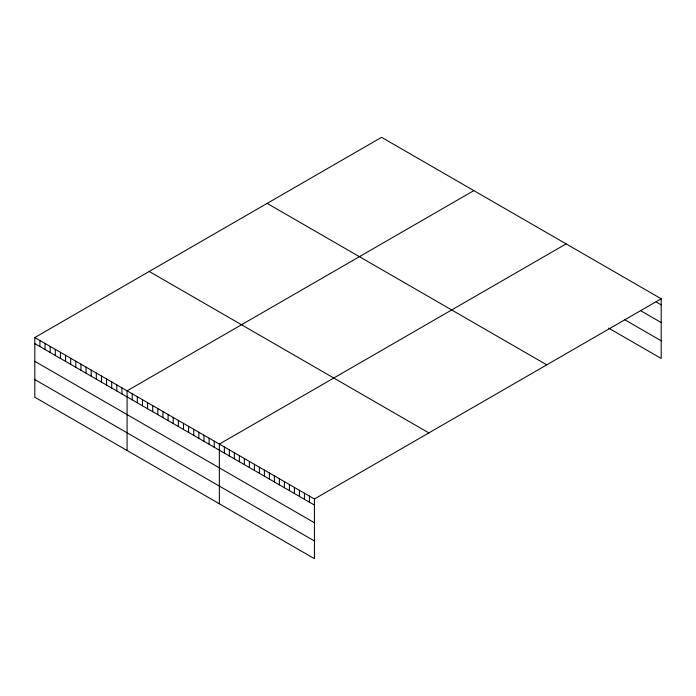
<?xml version="1.0" encoding="UTF-8"?>
<svg xmlns="http://www.w3.org/2000/svg" width="696" height="696" viewBox="0 0 696 696"><rect width="100%" height="100%" fill="white"/><g stroke="black" fill="none" stroke-linecap="round" stroke-linejoin="round"><path stroke-width="1.04" d="M34.8 337.534L314.435 498.98L314.435 558.67L34.8 397.225L34.8 337.534L381.565 137.329L661.2 298.775L661.2 358.466L608.661 328.129M473.845 190.608L127.081 390.813L127.081 450.503M566.126 243.887L219.353 444.091L219.353 503.773M314.435 498.98L661.2 298.775M656.197 301.977L661.2 304.865M641.181 310.999L661.2 322.553M624.503 319.586L661.2 340.779M267.134 203.397L546.769 364.843M149.231 271.466L428.866 432.912M34.8 343.624L314.435 505.07M34.8 361.311L314.435 522.757M34.8 379.538L314.435 540.983M309.424 496.091L309.424 502.181M304.422 493.203L304.422 499.293M299.419 490.315L299.419 496.405M294.417 487.426L294.417 493.516M289.414 484.538L289.414 490.628M284.412 481.649L284.412 487.739M279.4 478.761L279.4 484.842M274.398 475.873L274.398 481.954M269.395 472.984L269.395 479.065M264.393 470.087L264.393 476.177M259.39 467.199L259.39 473.289M254.388 464.31L254.388 470.4M249.377 461.422L249.377 467.512M244.374 458.533L244.374 464.623M239.372 455.645L239.372 461.735M234.369 452.757L234.369 458.847M229.367 449.868L229.367 455.958M224.364 446.98L224.364 453.07M214.229 441.134L214.229 447.215M209.105 438.167L209.105 444.257M203.98 435.209L203.98 441.299M198.847 432.251L198.847 438.341M193.723 429.293L193.723 435.383M188.599 426.335L188.599 432.416M183.474 423.368L183.474 429.458M178.341 420.41L178.341 426.5M173.217 417.452L173.217 423.542M168.093 414.494L168.093 420.584M162.968 411.536L162.968 417.617M157.835 408.569L157.835 414.659M152.711 405.611L152.711 411.701M147.587 402.653L147.587 408.743M142.454 399.695L142.454 405.785M137.329 396.737L137.329 402.819M132.205 393.771L132.205 399.861M121.948 387.855L121.948 393.945M116.824 384.897L116.824 390.978M111.699 381.93L111.699 388.02M106.575 378.972L106.575 385.062M101.442 376.014L101.442 382.104M96.318 373.056L96.318 379.146M91.193 370.098L91.193 376.179M86.069 367.131L86.069 373.221M80.936 364.173L80.936 370.263M75.812 361.215L75.812 367.305M70.688 358.257L70.688 364.347M65.563 355.299L65.563 361.381M60.43 352.333L60.43 358.423M55.306 349.375L55.306 355.465M50.182 346.417L50.182 352.507M45.057 343.459L45.057 349.549M39.924 340.501L39.924 346.582"/></g></svg>
